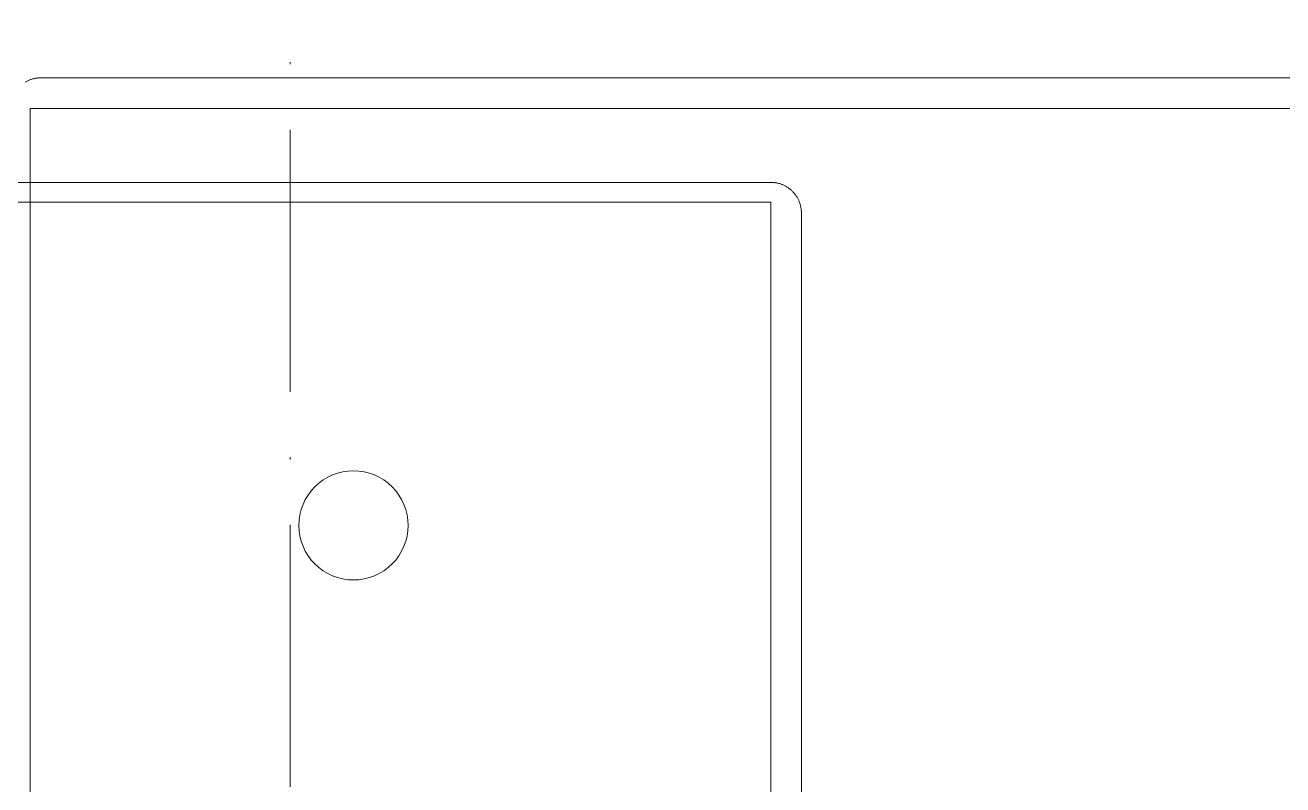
# Model space of a CAD drawing. Header units: millimetres. Extents: x -159872 to 386485, y -250577 to 158966.
# Drawn here: x 157390.5 to 157448.1, y 14232.4 to 14267.2 of the extents above; entities that cross this region are included whole.
import ezdxf

# ---------------------------------------------------------------- set-up
doc = ezdxf.new("R2010")
doc.units = ezdxf.units.MM
doc.linetypes.add('ACAD_ISO10W100', pattern=[18, 12, -3, 0, -3])
doc.layers.get('0').update_dxf_attribs({"lineweight": 25})
doc.layers.add('LDS-equipment-kitchen equipment', color=3, linetype='Continuous', lineweight=13)
doc.layers.add('LDS-struct-extg-ceiling beams', color=252, linetype='ACAD_ISO10W100', lineweight=9)

# ---------------------------------------------------------------- blocks, each defined once
blk = doc.blocks.new('A$C73be1ed8')
at = {"transparency": 33554687}
for points in [[(672.8, 625.188, 0), (672.8, 672.388, 0)], [(673.712, 625.188, 0), (673.712, 672.388, 0)], [(677.1, 659.088, 0), (629.9, 659.088, 0)], [(677.1, 659.088, 0), (677.1, 0.912, 0)], [(678.5, 1.4, 0), (678.5, 658.6, 0)], [(672.8, 625.188, 0), (13.624, 625.188, 0)], [(14.112, 623.788, 0), (672.312, 623.788, 0)]]:
    blk.add_polyline3d(points, dxfattribs=at)
for points in [[(678.301, 659.32, 0), (678.318, 659.29, 0), (678.335, 659.26, 0), (678.351, 659.229, 0), (678.366, 659.199, 0), (678.38, 659.167, 0), (678.393, 659.136, 0), (678.406, 659.104, 0), (678.418, 659.072, 0), (678.429, 659.039, 0), (678.44, 659.006, 0), (678.449, 658.973, 0), (678.458, 658.94, 0), (678.466, 658.907, 0), (678.473, 658.873, 0), (678.479, 658.839, 0), (678.485, 658.805, 0), (678.489, 658.771, 0), (678.493, 658.737, 0), (678.496, 658.703, 0), (678.498, 658.669, 0), (678.5, 658.634, 0), (678.5, 658.6, 0)], [(660.5, 644.288, 0), (660.488, 644.043, 0), (660.452, 643.8, 0), (660.392, 643.562, 0), (660.31, 643.331, 0), (660.205, 643.109, 0), (660.079, 642.899, 0), (659.933, 642.702, 0), (659.768, 642.52, 0), (659.586, 642.355, 0), (659.389, 642.209, 0), (659.178, 642.083, 0), (658.957, 641.978, 0), (658.726, 641.896, 0), (658.488, 641.836, 0), (658.245, 641.8, 0), (658, 641.788, 0), (657.755, 641.8, 0), (657.512, 641.836, 0), (657.274, 641.896, 0), (657.043, 641.978, 0), (656.822, 642.083, 0), (656.611, 642.209, 0), (656.414, 642.355, 0), (656.232, 642.52, 0), (656.067, 642.702, 0), (655.921, 642.899, 0), (655.795, 643.109, 0), (655.69, 643.331, 0), (655.608, 643.562, 0), (655.548, 643.8, 0), (655.512, 644.043, 0), (655.5, 644.288, 0), (655.512, 644.533, 0), (655.548, 644.776, 0), (655.608, 645.014, 0), (655.69, 645.245, 0), (655.795, 645.466, 0), (655.921, 645.677, 0), (656.067, 645.874, 0), (656.232, 646.056, 0), (656.414, 646.22, 0), (656.611, 646.367, 0), (656.822, 646.493, 0), (657.043, 646.598, 0), (657.274, 646.68, 0), (657.512, 646.74, 0), (657.755, 646.776, 0), (658, 646.788, 0), (658.245, 646.776, 0), (658.488, 646.74, 0), (658.726, 646.68, 0), (658.957, 646.598, 0), (659.178, 646.493, 0), (659.389, 646.367, 0), (659.586, 646.22, 0), (659.768, 646.056, 0), (659.933, 645.874, 0), (660.079, 645.677, 0), (660.205, 645.466, 0), (660.31, 645.245, 0), (660.392, 645.014, 0), (660.452, 644.776, 0), (660.488, 644.533, 0), (660.5, 644.288, 0)], [(660.5, 644.288, 0), (660.488, 644.043, 0), (660.452, 643.8, 0), (660.392, 643.562, 0), (660.31, 643.331, 0), (660.205, 643.109, 0), (660.079, 642.899, 0), (659.933, 642.702, 0), (659.768, 642.52, 0), (659.586, 642.355, 0), (659.389, 642.209, 0), (659.178, 642.083, 0), (658.957, 641.978, 0), (658.726, 641.896, 0), (658.488, 641.836, 0), (658.245, 641.8, 0), (658, 641.788, 0), (657.755, 641.8, 0), (657.512, 641.836, 0), (657.274, 641.896, 0), (657.043, 641.978, 0), (656.822, 642.083, 0), (656.611, 642.209, 0), (656.414, 642.355, 0), (656.232, 642.52, 0), (656.067, 642.702, 0), (655.921, 642.899, 0), (655.795, 643.109, 0), (655.69, 643.331, 0), (655.608, 643.562, 0), (655.548, 643.8, 0), (655.512, 644.043, 0), (655.5, 644.288, 0), (655.512, 644.533, 0), (655.548, 644.776, 0), (655.608, 645.014, 0), (655.69, 645.245, 0), (655.795, 645.466, 0), (655.921, 645.677, 0), (656.067, 645.874, 0), (656.232, 646.056, 0), (656.414, 646.22, 0), (656.611, 646.367, 0), (656.822, 646.493, 0), (657.043, 646.598, 0), (657.274, 646.68, 0), (657.512, 646.74, 0), (657.755, 646.776, 0), (658, 646.788, 0), (658.245, 646.776, 0), (658.488, 646.74, 0), (658.726, 646.68, 0), (658.957, 646.598, 0), (659.178, 646.493, 0), (659.389, 646.367, 0), (659.586, 646.22, 0), (659.768, 646.056, 0), (659.933, 645.874, 0), (660.079, 645.677, 0), (660.205, 645.466, 0), (660.31, 645.245, 0), (660.392, 645.014, 0), (660.452, 644.776, 0), (660.488, 644.533, 0), (660.5, 644.288, 0)], [(673.712, 625.188, 0), (673.712, 625.154, 0), (673.71, 625.119, 0), (673.708, 625.085, 0), (673.705, 625.051, 0), (673.702, 625.016, 0), (673.697, 624.982, 0), (673.692, 624.949, 0), (673.685, 624.915, 0), (673.678, 624.881, 0), (673.67, 624.848, 0), (673.661, 624.814, 0), (673.652, 624.781, 0), (673.641, 624.749, 0), (673.63, 624.716, 0), (673.618, 624.684, 0), (673.606, 624.652, 0), (673.592, 624.621, 0), (673.578, 624.589, 0), (673.563, 624.558, 0), (673.547, 624.528, 0), (673.53, 624.498, 0), (673.513, 624.468, 0), (673.495, 624.439, 0), (673.476, 624.41, 0), (673.457, 624.382, 0), (673.437, 624.354, 0), (673.416, 624.327, 0), (673.394, 624.3, 0), (673.372, 624.273, 0), (673.349, 624.248, 0), (673.326, 624.223, 0), (673.302, 624.198, 0), (673.277, 624.174, 0), (673.252, 624.151, 0), (673.227, 624.128, 0), (673.2, 624.106, 0), (673.173, 624.084, 0), (673.146, 624.063, 0), (673.118, 624.043, 0), (673.09, 624.024, 0), (673.061, 624.005, 0), (673.032, 623.987, 0), (673.002, 623.97, 0), (672.972, 623.953, 0), (672.942, 623.937, 0), (672.911, 623.922, 0), (672.879, 623.908, 0), (672.848, 623.894, 0), (672.816, 623.882, 0), (672.784, 623.87, 0), (672.751, 623.859, 0), (672.719, 623.848, 0), (672.686, 623.839, 0), (672.652, 623.83, 0), (672.619, 623.822, 0), (672.585, 623.815, 0), (672.551, 623.808, 0), (672.518, 623.803, 0), (672.484, 623.798, 0), (672.449, 623.795, 0), (672.415, 623.792, 0), (672.381, 623.79, 0), (672.346, 623.788, 0), (672.312, 623.788, 0)]]:
    blk.add_polyline3d(points)
blk = doc.blocks.new('Group-410')
at = {"layer": 'LDS-equipment-kitchen equipment', "rotation": 89.99980100206008}
blk.add_blockref('A$C73be1ed8', (97376.345, 50043.844), dxfattribs=at)

msp = doc.modelspace()

# ---------------------------------------------------------------- linework, layer by layer
at = {"layer": 'LDS-struct-extg-ceiling beams'}
msp.add_line((157402.66818, 16724.05329), (157402.66818, 9419.05329), dxfattribs=at)

# ---------------------------------------------------------------- block references
at = {"layer": 'LDS-equipment-kitchen equipment', "color": 7}
msp.add_blockref('Group-410', (60673.51323, -36457.51522), dxfattribs=at)

doc.saveas('drawing.dxf')
